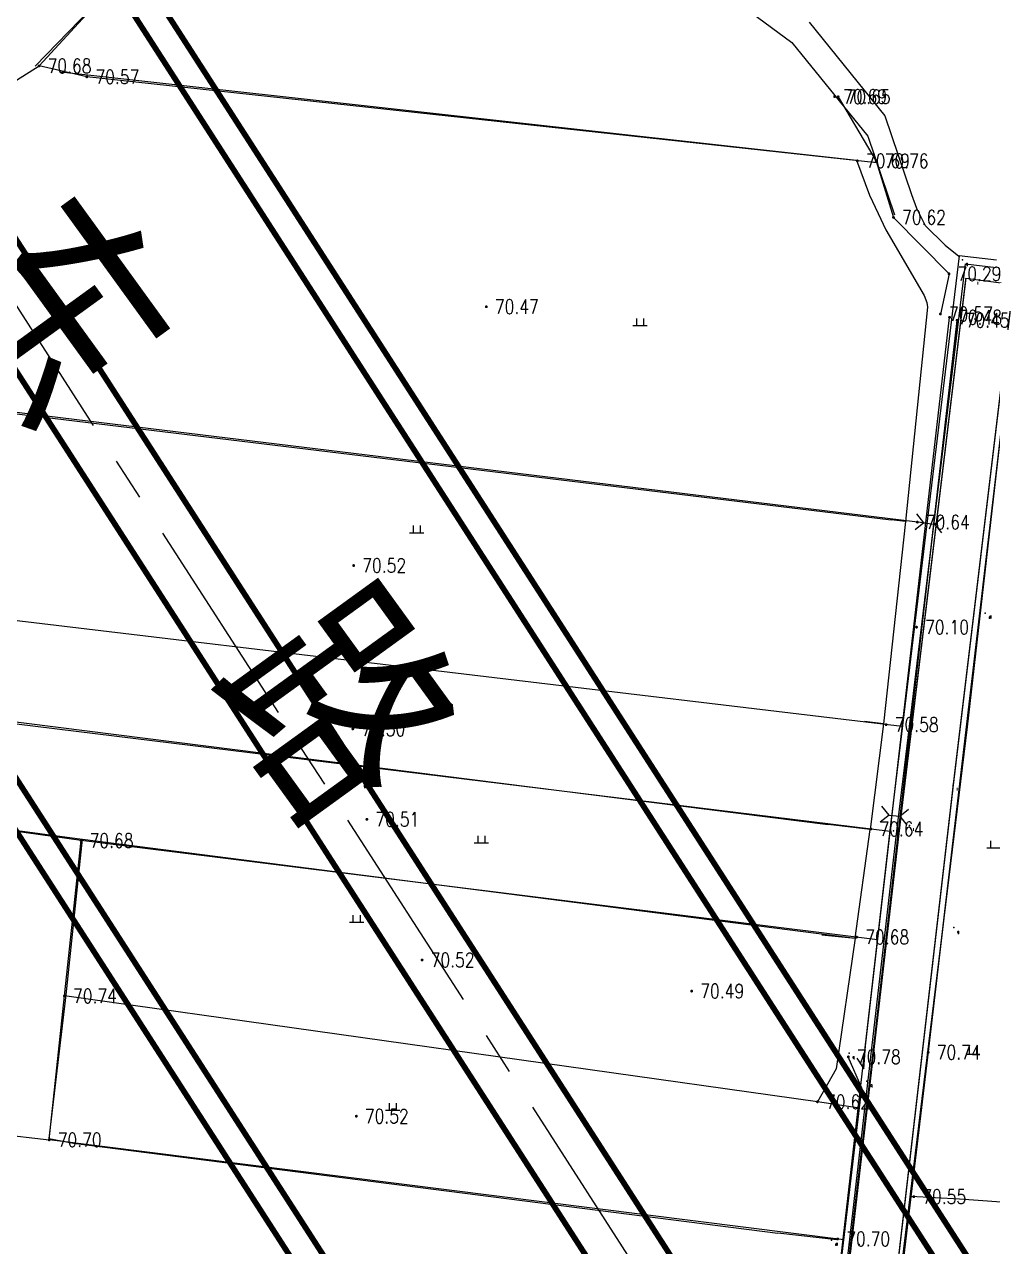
# Model space of a CAD drawing. Extents: x 10519 to 17598, y -625 to 2857.
# Drawn here: x 13645.7 to 13713.7, y 1222.1 to 1308 of the extents above; entities that cross this region are included whole.
import ezdxf
from ezdxf.enums import TextEntityAlignment as Align

# ---------------------------------------------------------------- set-up
doc = ezdxf.new("R2010")
doc.units = 0
doc.header["$MEASUREMENT"] = 0
for name, pattern in [('CENTER', [2, 1.25, -0.25, 0.25, -0.25]), ('CENTERX2', [4, 2.5, -0.5, 0.5, -0.5]), ('X3', [5, 4, -1])]:
    doc.linetypes.add(name, pattern=pattern)
doc.layers.get('0').update_dxf_attribs({"linetype": 'CONTINUOUS'})
for name, color, linetype in [('00000衢化东路中线', 1, 'CENTER'), ('00000道路边线', 2, 'CONTINUOUS'), ('0000原地形', 252, 'CONTINUOUS'), ('000道路名称', 6, 'CONTINUOUS'), ('GCD', 224, 'CONTINUOUS')]:
    doc.layers.add(name, color=color, linetype=linetype)
doc.styles.add('HZ', font='txt8.shx', dxfattribs={"width": 0.8, "bigfont": 'hz.shx'})
doc.styles.get("Standard").update_dxf_attribs({"font": 'txt8.shx', "width": 0.8, "bigfont": 'hz.shx'})
doc.styles.add('黑体', font='SIMHEI.TTF', dxfattribs={"width": 0.8})
doc.linetypes.add('10421', pattern='A,2,[150,AAA.SHX,S=1,R=0,X=0,Y=1],1e-11', length=2)
doc.linetypes.add('10422', pattern='A,2,[150,AAA.SHX,S=1,R=0,X=0,Y=1],2,[177,AAA.SHX,S=1,R=0,X=0,Y=0.8],1e-09', length=4)
doc.linetypes.add('1161', pattern='A,0,[149,AAA.SHX,S=0.1,R=0,X=0,Y=0],-1.6', length=1.6)
doc.linetypes.add('653', pattern='A,2,[158,AAA.SHX,S=1,R=0,X=0,Y=0],2,[150,AAA.SHX,S=2.6,R=0,X=0,Y=2.6],1e-12', length=4)

# ---------------------------------------------------------------- blocks, each defined once
blk = doc.blocks.new('GC200')
at = {"linetype": 'Continuous', "const_width": 0.2, "flags": 128}
blk.add_lwpolyline([(-0.1, 0, 1), (0.1, 0, 1)], format="xyb", close=True, dxfattribs=at)

msp = doc.modelspace()

# ---------------------------------------------------------------- linework, layer by layer
at = {"layer": '00000衢化东路中线', "color": 6, "linetype": 'CENTERX2', "ltscale": 6}
msp.add_line((13741.468, 1138.563), (13403.369, 1663.691), dxfattribs=at)
at = {"layer": '00000道路边线', "const_width": 0.4}
for points in [[(13756.603, 1148.308, -0.065136), (13825.178, 1003.376, 0.065136), (13756.603, 1148.308), (13576.295, 1428.357, -0.410529), (13583.517, 1462.739), (13652.854, 1508.626, -0.224647), (14318.381, 1604.23), (14655.468, 1500.221), (14721.808, 1482.843, -0.010771), (14723.879, 1482.253), (15171.602, 1344.107)], [(13758.284, 1149.39, -0.065136), (13827.082, 1003.99, 0.065136), (13758.284, 1149.39), (13577.99, 1429.419, -0.410529), (13584.057, 1458.299), (13655.061, 1505.291, -0.224647), (14317.202, 1600.407), (14654.432, 1496.355)], [(13702.444, 1203.794, -1), (13698.24, 1201.087, 1), (13702.444, 1203.794), (13561.683, 1422.419, 1), (13557.479, 1419.712), (13698.24, 1201.087)], [(13535.605, 1064.087), (13677.985, 1158.314, 0.410529), (13685.207, 1192.696), (13544.447, 1411.322, 0.417908), (13509.629, 1418.636), (13364.519, 1322.6)], [(13504.296, 1073.345, 0.414214), (13532.012, 1067.704), (13677.727, 1164.14, 0.410529), (13683.505, 1191.645), (13542.745, 1410.271, 0.417908), (13514.891, 1416.122), (13366.444, 1317.879, 0.414214), (13360.804, 1290.163), (13504.296, 1073.345)]]:
    msp.add_lwpolyline(points, format="xyb", dxfattribs=at)
at = {"layer": '0000原地形', "linetype": '10421'}
for p, q in [((13646.414, 1305.06), (13656.125, 1315.088)), ((13646.694, 1305.077), (13652.981, 1311.929)), ((13646.694, 1305.077), (13652.981, 1311.929)), ((13694.746, 1310.307), (13699.6, 1306.722)), ((13699.6, 1306.722), (13704.933, 1300.135)), ((13641.542, 1301.834), (13646.694, 1305.077)), ((13641.542, 1301.834), (13646.694, 1305.077)), ((13702.842, 1302.908), (13705.511, 1298.391)), ((13704.933, 1300.135), (13706.812, 1294.612)), ((13705.511, 1298.391), (13706.732, 1294.429)), ((13706.732, 1294.429), (13710.633, 1290.466))]:
    msp.add_line(p, q, dxfattribs=at)
at = {"layer": '0000原地形', "linetype": 'Continuous'}
for p, q in [((13700.797, 1308.158), (13706.13, 1301.571)), ((13650.053, 1304.308), (13646.694, 1305.077)), ((13650.053, 1304.308), (13646.694, 1305.077)), ((13648.232, 1304.66), (13704.139, 1298.445)), ((13705.552, 1298.256), (13650.053, 1304.308)), ((13705.552, 1298.256), (13650.053, 1304.308)), ((13706.13, 1301.571), (13708.009, 1296.048)), ((13704.139, 1298.445, 70.674), (13705.05, 1295.988, 70.674)), ((13705.05, 1295.988, 70.674), (13705.651, 1294.705, 70.674)), ((13708.009, 1296.048), (13708.346, 1295.087)), ((13705.651, 1294.705, 70.674), (13706.202, 1293.568, 70.674)), ((13708.346, 1295.087), (13708.952, 1293.861)), ((13706.202, 1293.568, 70.674), (13708.882, 1288.952, 70.674)), ((13708.952, 1293.861), (13710.36, 1292.487)), ((13710.36, 1292.487), (13711.327, 1291.715)), ((13710.633, 1290.466), (13710.029, 1287.639)), ((13708.882, 1288.952, 70.674), (13709.073, 1288.449, 70.674)), ((13709.073, 1288.449, 70.674), (13709.119, 1288.122, 70.674)), ((13709.119, 1288.122, 70.674), (13707.573, 1273.058, 70.674)), ((13704.758, 1236.215, 70.731), (13710.671, 1287.405, 70.731)), ((13634.525, 1281.919), (13706.564, 1273.174)), ((13709, 1272.943), (13637.5, 1281.64)), ((13709, 1272.943), (13637.5, 1281.64)), ((13707.573, 1273.058, 70.674), (13706.031, 1258.836, 70.674)), ((13707.573, 1273.058, 70.578), (13706.564, 1273.174, 70.578)), ((13708.875, 1272.961), (13708.249, 1272.463)), ((13708.875, 1272.961), (13708.377, 1273.587)), ((13709.609, 1272.878), (13710.234, 1273.376)), ((13709.609, 1272.878), (13710.107, 1272.252)), ((13707.349, 1258.648), (13639.255, 1266.779)), ((13707.349, 1258.648), (13639.255, 1266.779)), ((13624.409, 1261.592), (13702.131, 1251.756)), ((13706.498, 1251.281), (13626.431, 1261.102)), ((13706.498, 1251.281), (13626.431, 1261.102)), ((13706.031, 1258.836, 70.674), (13704.704, 1259.009, 70.674)), ((13706.031, 1258.836), (13705.092, 1251.418)), ((13649.645, 1250.635), (13622.223, 1254.478)), ((13649.645, 1250.635), (13622.223, 1254.478)), ((13630.034, 1253.319), (13649.73, 1250.738)), ((13706.417, 1252.429), (13705.794, 1251.928)), ((13706.417, 1252.429), (13705.915, 1253.053)), ((13707.173, 1252.348), (13707.796, 1252.85)), ((13707.173, 1252.348), (13707.675, 1251.725)), ((13705.092, 1251.418), (13702.131, 1251.756)), ((13648.477, 1239.717), (13649.645, 1250.635)), ((13648.477, 1239.717), (13649.645, 1250.635)), ((13649.73, 1250.738), (13648.564, 1239.802)), ((13705.619, 1243.667), (13649.645, 1250.635)), ((13705.619, 1243.667), (13649.645, 1250.635)), ((13649.751, 1250.738), (13704.039, 1243.776)), ((13704.039, 1243.776), (13705.092, 1251.418)), ((13701.695, 1244.008), (13704.039, 1243.776)), ((13704.039, 1243.776), (13702.71, 1234.589)), ((13648.564, 1239.802), (13647.39, 1229.707)), ((13647.404, 1229.599), (13648.477, 1239.717)), ((13647.404, 1229.599), (13648.477, 1239.717)), ((13701.391, 1232.274, 70.706), (13648.477, 1239.717, 70.706)), ((13701.391, 1232.274, 70.706), (13648.477, 1239.717, 70.706)), ((13704.643, 1234.582, 70.731), (13704.758, 1236.215, 70.731)), ((13704.515, 1233.241, 71.089), (13703.558, 1235.432, 71.089)), ((13704.154, 1235.334, 70.731), (13704.643, 1234.582, 70.731)), ((13702.71, 1234.589), (13701.391, 1232.274)), ((13619.773, 1232.808), (13647.404, 1229.599)), ((13619.773, 1232.808), (13647.404, 1229.599)), ((13700.991, 1203.618, 71.089), (13704.515, 1233.241, 71.089)), ((13704.346, 1231.824, 70.706), (13701.391, 1232.274, 70.706)), ((13704.346, 1231.824, 70.706), (13701.391, 1232.274, 70.706)), ((13647.39, 1229.707), (13649.104, 1229.362)), ((13703.247, 1222.584, 70.699), (13647.404, 1229.599, 70.699)), ((13703.247, 1222.584, 70.699), (13647.404, 1229.599, 70.699)), ((13649.104, 1229.362), (13698.611, 1223.045)), ((13711.38, 1225.425, 70.724), (13707.962, 1225.62, 70.724)), ((13711.38, 1225.425, 70.724), (13707.962, 1225.62, 70.724)), ((13735.659, 1223.767, 70.724), (13711.38, 1225.425, 70.724)), ((13735.659, 1223.767, 70.724), (13711.38, 1225.425, 70.724)), ((13702.74, 1222.57, 70.729), (13698.605, 1223.046, 70.729))]:
    msp.add_line(p, q, dxfattribs=at)
at = {"layer": '0000原地形', "linetype": '10422'}
for p, q in [((13711.357, 1291.733), (13706.482, 1251.343)), ((13706.978, 1251.285), (13711.793, 1291.177)), ((13713.965, 1291.418), (13711.357, 1291.733)), ((13711.793, 1291.177), (13713.943, 1290.916)), ((13706.482, 1251.343), (13699.04, 1186.978)), ((13699.536, 1186.918), (13706.978, 1251.285))]:
    msp.add_line(p, q, dxfattribs=at)
at = {"layer": '0000原地形', "linetype": '1161'}
msp.add_line((13711.822, 1290.16), (13715.154, 1289.706), dxfattribs=at)
at = {"layer": '0000原地形'}
for p, q in [((13688.426, 1286.831), (13689.426, 1286.831)), ((13688.426, 1286.831), (13689.426, 1286.831)), ((13688.676, 1287.331), (13688.676, 1286.831)), ((13688.676, 1287.331), (13688.676, 1286.831)), ((13689.176, 1287.331), (13689.176, 1286.831)), ((13689.176, 1287.331), (13689.176, 1286.831)), ((13672.726, 1272.271), (13673.726, 1272.271)), ((13672.726, 1272.271), (13673.726, 1272.271)), ((13672.976, 1272.771), (13672.976, 1272.271)), ((13672.976, 1272.771), (13672.976, 1272.271)), ((13673.476, 1272.771), (13673.476, 1272.271)), ((13673.476, 1272.771), (13673.476, 1272.271)), ((13674.125, 1259.455), (13675.125, 1259.455)), ((13674.125, 1259.455), (13675.125, 1259.455)), ((13674.375, 1259.955), (13674.375, 1259.455)), ((13674.375, 1259.955), (13674.375, 1259.455)), ((13674.875, 1259.955), (13674.875, 1259.455)), ((13674.875, 1259.955), (13674.875, 1259.455)), ((13677.528, 1250.977), (13677.528, 1250.477)), ((13677.528, 1250.977), (13677.528, 1250.477)), ((13678.028, 1250.977), (13678.028, 1250.477)), ((13678.028, 1250.977), (13678.028, 1250.477)), ((13713.548, 1250.617), (13713.548, 1250.117)), ((13677.278, 1250.477), (13678.278, 1250.477)), ((13677.278, 1250.477), (13678.278, 1250.477)), ((13713.298, 1250.117), (13714.298, 1250.117)), ((13668.503, 1244.898), (13669.503, 1244.898)), ((13668.503, 1244.898), (13669.503, 1244.898)), ((13668.753, 1245.398), (13668.753, 1244.898)), ((13668.753, 1245.398), (13668.753, 1244.898)), ((13669.253, 1245.398), (13669.253, 1244.898)), ((13669.253, 1245.398), (13669.253, 1244.898)), ((13712.061, 1236.114), (13712.061, 1235.614)), ((13712.561, 1236.114), (13712.561, 1235.614)), ((13711.811, 1235.614), (13712.811, 1235.614)), ((13671.035, 1231.686), (13672.035, 1231.686)), ((13671.035, 1231.686), (13672.035, 1231.686)), ((13671.285, 1232.186), (13671.285, 1231.686)), ((13671.285, 1232.186), (13671.285, 1231.686)), ((13671.785, 1232.186), (13671.785, 1231.686)), ((13671.785, 1232.186), (13671.785, 1231.686))]:
    msp.add_line(p, q, dxfattribs=at)
at = {"layer": '0000原地形', "linetype": 'X3', "const_width": 0.1, "flags": 128}
msp.add_lwpolyline([(13685.298, 1064.959), (13686.529, 1075.636), (13693.107, 1133.34), (13699.813, 1188.005), (13699.813, 1188.005), (13703.839, 1222.824), (13707.239, 1252.194), (13711.822, 1290.16)], dxfattribs=at)
at = {"layer": '0000原地形', "linetype": '653', "ltscale": 0.2, "flags": 128}
msp.add_lwpolyline([(13715.558, 1290.64), (13711.9, 1258.631), (13699.894, 1160.088)], dxfattribs=at)
at = {"layer": '0000原地形', "linetype": 'Continuous', "const_width": 0.1, "flags": 128}
for points in [[(13715.154, 1289.706), (13710.932, 1254.522), (13710.932, 1254.522), (13706.766, 1218.551), (13703.127, 1188.142), (13696.528, 1134.807), (13691.471, 1091.505), (13687.968, 1061.26)], [(13711.202, 1287.204), (13705.331, 1236.067), (13701.525, 1203.517), (13696.398, 1161.7), (13691.246, 1118.28), (13689.307, 1100.871)], [(13715.155, 1286.752), (13709.172, 1235.759), (13705.309, 1203.39), (13700.022, 1161.168), (13694.837, 1118.075), (13692.682, 1099.847)]]:
    msp.add_lwpolyline(points, dxfattribs=at)
at = {"layer": '0000原地形', "linetype": 'Continuous', "flags": 128}
for points in [[(13708.875, 1272.961), (13709.609, 1272.878)], [(13706.417, 1252.429), (13707.173, 1252.348)]]:
    msp.add_lwpolyline(points, dxfattribs=at)
at = {"layer": '0000原地形', "linetype": 'Continuous'}
for p in [(13711.575, 1291.455, 69.707), (13712.379, 1290.084, 70.406), (13713.172, 1266.617, 70.284), (13710.932, 1254.522, 70.738), (13707.863, 1251.686, 70.747), (13706.73, 1251.314, 70.065), (13710.964, 1244.518, 70.451), (13703.609, 1235.701, 70.234), (13704.864, 1233.727, 70.338), (13702.374, 1222.543, 70.635), (13704.313, 1222.24, 70.829)]:
    msp.add_point(p, dxfattribs=at)

# ---------------------------------------------------------------- block references
at = {"layer": 'GCD', "linetype": 'Continuous'}
ref = msp.add_blockref('GC200', (13646.694, 1305.077, 70.68), dxfattribs=dict(at, xscale=0.5, yscale=0.5, zscale=0.5))
ref.add_attrib('height', '70.68', dxfattribs={"linetype": 'Continuous', "height": 1, "style": 'HZ', "width": 0.8}).set_placement((13647.294, 1305.077, 70.68), align=Align.MIDDLE_LEFT)
ref = msp.add_blockref('GC200', (13646.694, 1305.077, 70.68), dxfattribs=dict(at, xscale=0.5, yscale=0.5, zscale=0.5))
ref.add_attrib('height', '70.68', dxfattribs={"linetype": 'Continuous', "height": 1, "style": 'HZ', "width": 0.8}).set_placement((13647.294, 1305.077, 70.68), align=Align.MIDDLE_LEFT)
ref = msp.add_blockref('GC200', (13650.053, 1304.308, 70.57), dxfattribs=dict(at, xscale=0.5, yscale=0.5, zscale=0.5))
ref.add_attrib('height', '70.57', dxfattribs={"linetype": 'Continuous', "height": 1, "style": 'HZ', "width": 0.8}).set_placement((13650.653, 1304.308, 70.57), align=Align.MIDDLE_LEFT)
ref = msp.add_blockref('GC200', (13650.053, 1304.308, 70.57), dxfattribs=dict(at, xscale=0.5, yscale=0.5, zscale=0.5))
ref.add_attrib('height', '70.57', dxfattribs={"linetype": 'Continuous', "height": 1, "style": 'HZ', "width": 0.8}).set_placement((13650.653, 1304.308, 70.57), align=Align.MIDDLE_LEFT)
ref = msp.add_blockref('GC200', (13702.595, 1302.919, 70.692), dxfattribs=dict(at, xscale=0.5, yscale=0.5, zscale=0.5))
ref.add_attrib('height', '70.69', dxfattribs={"linetype": 'Continuous', "height": 1, "style": 'HZ', "width": 0.8}).set_placement((13703.195, 1302.919, 70.692), align=Align.MIDDLE_LEFT)
ref = msp.add_blockref('GC200', (13702.595, 1302.919, 70.692), dxfattribs=dict(at, xscale=0.5, yscale=0.5, zscale=0.5))
ref.add_attrib('height', '70.69', dxfattribs={"linetype": 'Continuous', "height": 1, "style": 'HZ', "width": 0.8}).set_placement((13703.195, 1302.919, 70.692), align=Align.MIDDLE_LEFT)
ref = msp.add_blockref('GC200', (13702.842, 1302.908, 70.654), dxfattribs=dict(at, xscale=0.5, yscale=0.5, zscale=0.5))
ref.add_attrib('height', '70.65', dxfattribs={"linetype": 'Continuous', "height": 1, "style": 'HZ', "width": 0.8}).set_placement((13703.442, 1302.908, 70.654), align=Align.MIDDLE_LEFT)
ref = msp.add_blockref('GC200', (13702.842, 1302.908, 70.654), dxfattribs=dict(at, xscale=0.5, yscale=0.5, zscale=0.5))
ref.add_attrib('height', '70.65', dxfattribs={"linetype": 'Continuous', "height": 1, "style": 'HZ', "width": 0.8}).set_placement((13703.442, 1302.908, 70.654), align=Align.MIDDLE_LEFT)
ref = msp.add_blockref('GC200', (13704.199, 1298.404, 70.692), dxfattribs=dict(at, xscale=0.5, yscale=0.5, zscale=0.5))
ref.add_attrib('height', '70.69', dxfattribs={"linetype": 'Continuous', "height": 1, "style": 'HZ', "width": 0.8}).set_placement((13704.799, 1298.404, 70.692), align=Align.MIDDLE_LEFT)
ref = msp.add_blockref('GC200', (13704.199, 1298.404, 70.692), dxfattribs=dict(at, xscale=0.5, yscale=0.5, zscale=0.5))
ref.add_attrib('height', '70.69', dxfattribs={"linetype": 'Continuous', "height": 1, "style": 'HZ', "width": 0.8}).set_placement((13704.799, 1298.404, 70.692), align=Align.MIDDLE_LEFT)
ref = msp.add_blockref('GC200', (13705.511, 1298.391, 70.761), dxfattribs=dict(at, xscale=0.5, yscale=0.5, zscale=0.5))
ref.add_attrib('height', '70.76', dxfattribs={"linetype": 'Continuous', "height": 1, "style": 'HZ', "width": 0.8}).set_placement((13706.111, 1298.391, 70.761), align=Align.MIDDLE_LEFT)
ref = msp.add_blockref('GC200', (13705.511, 1298.391, 70.761), dxfattribs=dict(at, xscale=0.5, yscale=0.5, zscale=0.5))
ref.add_attrib('height', '70.76', dxfattribs={"linetype": 'Continuous', "height": 1, "style": 'HZ', "width": 0.8}).set_placement((13706.111, 1298.391, 70.761), align=Align.MIDDLE_LEFT)
ref = msp.add_blockref('GC200', (13706.732, 1294.429, 70.616), dxfattribs=dict(at, xscale=0.5, yscale=0.5, zscale=0.5))
ref.add_attrib('height', '70.62', dxfattribs={"linetype": 'Continuous', "height": 1, "style": 'HZ', "width": 0.8}).set_placement((13707.332, 1294.429, 70.616), align=Align.MIDDLE_LEFT)
ref = msp.add_blockref('GC200', (13706.732, 1294.429, 70.616), dxfattribs=dict(at, xscale=0.5, yscale=0.5, zscale=0.5))
ref.add_attrib('height', '70.62', dxfattribs={"linetype": 'Continuous', "height": 1, "style": 'HZ', "width": 0.8}).set_placement((13707.332, 1294.429, 70.616), align=Align.MIDDLE_LEFT)
ref = msp.add_blockref('GC200', (13710.633, 1290.466, 70.294), dxfattribs=dict(at, xscale=0.5, yscale=0.5, zscale=0.5))
ref.add_attrib('height', '70.29', dxfattribs={"linetype": 'Continuous', "height": 1, "style": 'HZ', "width": 0.8}).set_placement((13711.233, 1290.466, 70.294), align=Align.MIDDLE_LEFT)
ref = msp.add_blockref('GC200', (13710.633, 1290.466, 70.294), dxfattribs=dict(at, xscale=0.5, yscale=0.5, zscale=0.5))
ref.add_attrib('height', '70.29', dxfattribs={"linetype": 'Continuous', "height": 1, "style": 'HZ', "width": 0.8}).set_placement((13711.233, 1290.466, 70.294), align=Align.MIDDLE_LEFT)
ref = msp.add_blockref('GC200', (13678.122, 1288.153), dxfattribs=dict(at, xscale=0.5, yscale=0.5, zscale=0.5))
ref.add_attrib('height', '70.47', dxfattribs={"linetype": 'Continuous', "height": 1, "style": 'HZ', "width": 0.8}).set_placement((13678.722, 1288.153), align=Align.MIDDLE_LEFT)
ref = msp.add_blockref('GC200', (13678.122, 1288.153), dxfattribs=dict(at, xscale=0.5, yscale=0.5, zscale=0.5))
ref.add_attrib('height', '70.47', dxfattribs={"linetype": 'Continuous', "height": 1, "style": 'HZ', "width": 0.8}).set_placement((13678.722, 1288.153), align=Align.MIDDLE_LEFT)
ref = msp.add_blockref('GC200', (13710.029, 1287.639, 70.57), dxfattribs=dict(at, xscale=0.5, yscale=0.5, zscale=0.5))
ref.add_attrib('height', '70.57', dxfattribs={"linetype": 'Continuous', "height": 1, "style": 'HZ', "width": 0.8}).set_placement((13710.629, 1287.639, 70.57), align=Align.MIDDLE_LEFT)
ref = msp.add_blockref('GC200', (13710.029, 1287.639, 70.57), dxfattribs=dict(at, xscale=0.5, yscale=0.5, zscale=0.5))
ref.add_attrib('height', '70.57', dxfattribs={"linetype": 'Continuous', "height": 1, "style": 'HZ', "width": 0.8}).set_placement((13710.629, 1287.639, 70.57), align=Align.MIDDLE_LEFT)
ref = msp.add_blockref('GC200', (13710.671, 1287.405, 70.476), dxfattribs=dict(at, xscale=0.5, yscale=0.5, zscale=0.5))
ref.add_attrib('height', '70.48', dxfattribs={"linetype": 'Continuous', "height": 1, "style": 'HZ', "width": 0.8}).set_placement((13711.271, 1287.405, 70.476), align=Align.MIDDLE_LEFT)
ref = msp.add_blockref('GC200', (13710.671, 1287.405, 70.476), dxfattribs=dict(at, xscale=0.5, yscale=0.5, zscale=0.5))
ref.add_attrib('height', '70.48', dxfattribs={"linetype": 'Continuous', "height": 1, "style": 'HZ', "width": 0.8}).set_placement((13711.271, 1287.405, 70.476), align=Align.MIDDLE_LEFT)
ref = msp.add_blockref('GC200', (13711.202, 1287.204, 70.453), dxfattribs=dict(at, xscale=0.5, yscale=0.5, zscale=0.5))
ref.add_attrib('height', '70.45', dxfattribs={"linetype": 'Continuous', "height": 1, "style": 'HZ', "width": 0.8}).set_placement((13711.802, 1287.204, 70.453), align=Align.MIDDLE_LEFT)
ref = msp.add_blockref('GC200', (13711.202, 1287.204, 70.453), dxfattribs=dict(at, xscale=0.5, yscale=0.5, zscale=0.5))
ref.add_attrib('height', '70.45', dxfattribs={"linetype": 'Continuous', "height": 1, "style": 'HZ', "width": 0.8}).set_placement((13711.802, 1287.204, 70.453), align=Align.MIDDLE_LEFT)
ref = msp.add_blockref('GC200', (13708.405, 1273.015, 70.642), dxfattribs=dict(at, xscale=0.5, yscale=0.5, zscale=0.5))
ref.add_attrib('height', '70.64', dxfattribs={"linetype": 'Continuous', "height": 1, "style": 'HZ', "width": 0.8}).set_placement((13709.005, 1273.015, 70.642), align=Align.MIDDLE_LEFT)
ref = msp.add_blockref('GC200', (13708.405, 1273.015, 70.642), dxfattribs=dict(at, xscale=0.5, yscale=0.5, zscale=0.5))
ref.add_attrib('height', '70.64', dxfattribs={"linetype": 'Continuous', "height": 1, "style": 'HZ', "width": 0.8}).set_placement((13709.005, 1273.015, 70.642), align=Align.MIDDLE_LEFT)
ref = msp.add_blockref('GC200', (13668.802, 1269.964, 70.521), dxfattribs=dict(at, xscale=0.5, yscale=0.5, zscale=0.5))
ref.add_attrib('height', '70.52', dxfattribs={"linetype": 'Continuous', "height": 1, "style": 'HZ', "width": 0.8}).set_placement((13669.402, 1269.964, 70.521), align=Align.MIDDLE_LEFT)
ref = msp.add_blockref('GC200', (13668.802, 1269.964, 70.521), dxfattribs=dict(at, xscale=0.5, yscale=0.5, zscale=0.5))
ref.add_attrib('height', '70.52', dxfattribs={"linetype": 'Continuous', "height": 1, "style": 'HZ', "width": 0.8}).set_placement((13669.402, 1269.964, 70.521), align=Align.MIDDLE_LEFT)
ref = msp.add_blockref('GC200', (13708.352, 1265.633, 70.102), dxfattribs=dict(at, xscale=0.5, yscale=0.5, zscale=0.5))
ref.add_attrib('height', '70.10', dxfattribs={"linetype": 'Continuous', "height": 1, "style": 'HZ', "width": 0.8}).set_placement((13708.952, 1265.633, 70.102), align=Align.MIDDLE_LEFT)
ref = msp.add_blockref('GC200', (13708.352, 1265.633, 70.102), dxfattribs=dict(at, xscale=0.5, yscale=0.5, zscale=0.5))
ref.add_attrib('height', '70.10', dxfattribs={"linetype": 'Continuous', "height": 1, "style": 'HZ', "width": 0.8}).set_placement((13708.952, 1265.633, 70.102), align=Align.MIDDLE_LEFT)
ref = msp.add_blockref('GC200', (13706.218, 1258.783, 70.581), dxfattribs=dict(at, xscale=0.5, yscale=0.5, zscale=0.5))
ref.add_attrib('height', '70.58', dxfattribs={"linetype": 'Continuous', "height": 1, "style": 'HZ', "width": 0.8}).set_placement((13706.818, 1258.783, 70.581), align=Align.MIDDLE_LEFT)
ref = msp.add_blockref('GC200', (13706.218, 1258.783, 70.581), dxfattribs=dict(at, xscale=0.5, yscale=0.5, zscale=0.5))
ref.add_attrib('height', '70.58', dxfattribs={"linetype": 'Continuous', "height": 1, "style": 'HZ', "width": 0.8}).set_placement((13706.818, 1258.783, 70.581), align=Align.MIDDLE_LEFT)
ref = msp.add_blockref('GC200', (13668.74, 1258.483), dxfattribs=dict(at, xscale=0.5, yscale=0.5, zscale=0.5))
ref.add_attrib('height', '70.50', dxfattribs={"linetype": 'Continuous', "height": 1, "style": 'HZ', "width": 0.8}).set_placement((13669.34, 1258.483), align=Align.MIDDLE_LEFT)
ref = msp.add_blockref('GC200', (13668.74, 1258.483), dxfattribs=dict(at, xscale=0.5, yscale=0.5, zscale=0.5))
ref.add_attrib('height', '70.50', dxfattribs={"linetype": 'Continuous', "height": 1, "style": 'HZ', "width": 0.8}).set_placement((13669.34, 1258.483), align=Align.MIDDLE_LEFT)
ref = msp.add_blockref('GC200', (13669.73, 1252.128), dxfattribs=dict(at, xscale=0.5, yscale=0.5, zscale=0.5))
ref.add_attrib('height', '70.51', dxfattribs={"linetype": 'Continuous', "height": 1, "style": 'HZ', "width": 0.8}).set_placement((13670.33, 1252.128), align=Align.MIDDLE_LEFT)
ref = msp.add_blockref('GC200', (13669.73, 1252.128), dxfattribs=dict(at, xscale=0.5, yscale=0.5, zscale=0.5))
ref.add_attrib('height', '70.51', dxfattribs={"linetype": 'Continuous', "height": 1, "style": 'HZ', "width": 0.8}).set_placement((13670.33, 1252.128), align=Align.MIDDLE_LEFT)
ref = msp.add_blockref('GC200', (13705.145, 1251.447, 70.64), dxfattribs=dict(at, xscale=0.5, yscale=0.5, zscale=0.5))
ref.add_attrib('height', '70.64', dxfattribs={"linetype": 'Continuous', "height": 1, "style": 'HZ', "width": 0.8}).set_placement((13705.745, 1251.447, 70.64), align=Align.MIDDLE_LEFT)
ref = msp.add_blockref('GC200', (13705.145, 1251.447, 70.64), dxfattribs=dict(at, xscale=0.5, yscale=0.5, zscale=0.5))
ref.add_attrib('height', '70.64', dxfattribs={"linetype": 'Continuous', "height": 1, "style": 'HZ', "width": 0.8}).set_placement((13705.745, 1251.447, 70.64), align=Align.MIDDLE_LEFT)
ref = msp.add_blockref('GC200', (13649.645, 1250.635, 70.677), dxfattribs=dict(at, xscale=0.5, yscale=0.5, zscale=0.5))
ref.add_attrib('height', '70.68', dxfattribs={"linetype": 'Continuous', "height": 1, "style": 'HZ', "width": 0.8}).set_placement((13650.245, 1250.635, 70.677), align=Align.MIDDLE_LEFT)
ref = msp.add_blockref('GC200', (13649.645, 1250.635, 70.677), dxfattribs=dict(at, xscale=0.5, yscale=0.5, zscale=0.5))
ref.add_attrib('height', '70.68', dxfattribs={"linetype": 'Continuous', "height": 1, "style": 'HZ', "width": 0.8}).set_placement((13650.245, 1250.635, 70.677), align=Align.MIDDLE_LEFT)
ref = msp.add_blockref('GC200', (13704.147, 1243.85, 70.682), dxfattribs=dict(at, xscale=0.5, yscale=0.5, zscale=0.5))
ref.add_attrib('height', '70.68', dxfattribs={"linetype": 'Continuous', "height": 1, "style": 'HZ', "width": 0.8}).set_placement((13704.747, 1243.85, 70.682), align=Align.MIDDLE_LEFT)
ref = msp.add_blockref('GC200', (13704.147, 1243.85, 70.682), dxfattribs=dict(at, xscale=0.5, yscale=0.5, zscale=0.5))
ref.add_attrib('height', '70.68', dxfattribs={"linetype": 'Continuous', "height": 1, "style": 'HZ', "width": 0.8}).set_placement((13704.747, 1243.85, 70.682), align=Align.MIDDLE_LEFT)
ref = msp.add_blockref('GC200', (13673.608, 1242.244, 70.518), dxfattribs=dict(at, xscale=0.5, yscale=0.5, zscale=0.5))
ref.add_attrib('height', '70.52', dxfattribs={"linetype": 'Continuous', "height": 1, "style": 'HZ', "width": 0.8}).set_placement((13674.208, 1242.244, 70.518), align=Align.MIDDLE_LEFT)
ref = msp.add_blockref('GC200', (13673.608, 1242.244, 70.518), dxfattribs=dict(at, xscale=0.5, yscale=0.5, zscale=0.5))
ref.add_attrib('height', '70.52', dxfattribs={"linetype": 'Continuous', "height": 1, "style": 'HZ', "width": 0.8}).set_placement((13674.208, 1242.244, 70.518), align=Align.MIDDLE_LEFT)
ref = msp.add_blockref('GC200', (13692.554, 1240.055, 70.493), dxfattribs=dict(at, xscale=0.5, yscale=0.5, zscale=0.5))
ref.add_attrib('height', '70.49', dxfattribs={"linetype": 'Continuous', "height": 1, "style": 'HZ', "width": 0.8}).set_placement((13693.154, 1240.055, 70.493), align=Align.MIDDLE_LEFT)
ref = msp.add_blockref('GC200', (13692.554, 1240.055, 70.493), dxfattribs=dict(at, xscale=0.5, yscale=0.5, zscale=0.5))
ref.add_attrib('height', '70.49', dxfattribs={"linetype": 'Continuous', "height": 1, "style": 'HZ', "width": 0.8}).set_placement((13693.154, 1240.055, 70.493), align=Align.MIDDLE_LEFT)
ref = msp.add_blockref('GC200', (13648.477, 1239.717, 70.741), dxfattribs=dict(at, xscale=0.5, yscale=0.5, zscale=0.5))
ref.add_attrib('height', '70.74', dxfattribs={"linetype": 'Continuous', "height": 1, "style": 'HZ', "width": 0.8}).set_placement((13649.077, 1239.717, 70.741), align=Align.MIDDLE_LEFT)
ref = msp.add_blockref('GC200', (13648.477, 1239.717, 70.741), dxfattribs=dict(at, xscale=0.5, yscale=0.5, zscale=0.5))
ref.add_attrib('height', '70.74', dxfattribs={"linetype": 'Continuous', "height": 1, "style": 'HZ', "width": 0.8}).set_placement((13649.077, 1239.717, 70.741), align=Align.MIDDLE_LEFT)
ref = msp.add_blockref('GC200', (13709.172, 1235.759, 70.742), dxfattribs=dict(at, xscale=0.5, yscale=0.5, zscale=0.5))
ref.add_attrib('height', '70.74', dxfattribs={"linetype": 'Continuous', "height": 1, "style": 'HZ', "width": 0.8}).set_placement((13709.772, 1235.759, 70.742), align=Align.MIDDLE_LEFT)
ref = msp.add_blockref('GC200', (13709.172, 1235.759, 70.742), dxfattribs=dict(at, xscale=0.5, yscale=0.5, zscale=0.5))
ref.add_attrib('height', '70.74', dxfattribs={"linetype": 'Continuous', "height": 1, "style": 'HZ', "width": 0.8}).set_placement((13709.772, 1235.759, 70.742), align=Align.MIDDLE_LEFT)
ref = msp.add_blockref('GC200', (13703.558, 1235.432, 70.777), dxfattribs=dict(at, xscale=0.5, yscale=0.5, zscale=0.5))
ref.add_attrib('height', '70.78', dxfattribs={"linetype": 'Continuous', "height": 1, "style": 'HZ', "width": 0.8}).set_placement((13704.158, 1235.432, 70.777), align=Align.MIDDLE_LEFT)
ref = msp.add_blockref('GC200', (13703.558, 1235.432, 70.777), dxfattribs=dict(at, xscale=0.5, yscale=0.5, zscale=0.5))
ref.add_attrib('height', '70.78', dxfattribs={"linetype": 'Continuous', "height": 1, "style": 'HZ', "width": 0.8}).set_placement((13704.158, 1235.432, 70.777), align=Align.MIDDLE_LEFT)
ref = msp.add_blockref('GC200', (13701.391, 1232.274, 70.622), dxfattribs=dict(at, xscale=0.5, yscale=0.5, zscale=0.5))
ref.add_attrib('height', '70.62', dxfattribs={"linetype": 'Continuous', "height": 1, "style": 'HZ', "width": 0.8}).set_placement((13701.991, 1232.274, 70.622), align=Align.MIDDLE_LEFT)
ref = msp.add_blockref('GC200', (13701.391, 1232.274, 70.622), dxfattribs=dict(at, xscale=0.5, yscale=0.5, zscale=0.5))
ref.add_attrib('height', '70.62', dxfattribs={"linetype": 'Continuous', "height": 1, "style": 'HZ', "width": 0.8}).set_placement((13701.991, 1232.274, 70.622), align=Align.MIDDLE_LEFT)
ref = msp.add_blockref('GC200', (13668.984, 1231.262), dxfattribs=dict(at, xscale=0.5, yscale=0.5, zscale=0.5))
ref.add_attrib('height', '70.52', dxfattribs={"linetype": 'Continuous', "height": 1, "style": 'HZ', "width": 0.8}).set_placement((13669.584, 1231.262), align=Align.MIDDLE_LEFT)
ref = msp.add_blockref('GC200', (13668.984, 1231.262), dxfattribs=dict(at, xscale=0.5, yscale=0.5, zscale=0.5))
ref.add_attrib('height', '70.52', dxfattribs={"linetype": 'Continuous', "height": 1, "style": 'HZ', "width": 0.8}).set_placement((13669.584, 1231.262), align=Align.MIDDLE_LEFT)
ref = msp.add_blockref('GC200', (13647.404, 1229.599, 70.696), dxfattribs=dict(at, xscale=0.5, yscale=0.5, zscale=0.5))
ref.add_attrib('height', '70.70', dxfattribs={"linetype": 'Continuous', "height": 1, "style": 'HZ', "width": 0.8}).set_placement((13648.004, 1229.599, 70.696), align=Align.MIDDLE_LEFT)
ref = msp.add_blockref('GC200', (13647.404, 1229.599, 70.696), dxfattribs=dict(at, xscale=0.5, yscale=0.5, zscale=0.5))
ref.add_attrib('height', '70.70', dxfattribs={"linetype": 'Continuous', "height": 1, "style": 'HZ', "width": 0.8}).set_placement((13648.004, 1229.599, 70.696), align=Align.MIDDLE_LEFT)
ref = msp.add_blockref('GC200', (13708.154, 1225.609, 70.553), dxfattribs=dict(at, xscale=0.5, yscale=0.5, zscale=0.5))
ref.add_attrib('height', '70.55', dxfattribs={"linetype": 'Continuous', "height": 1, "style": 'HZ', "width": 0.8}).set_placement((13708.754, 1225.609, 70.553), align=Align.MIDDLE_LEFT)
ref = msp.add_blockref('GC200', (13708.154, 1225.609, 70.553), dxfattribs=dict(at, xscale=0.5, yscale=0.5, zscale=0.5))
ref.add_attrib('height', '70.55', dxfattribs={"linetype": 'Continuous', "height": 1, "style": 'HZ', "width": 0.8}).set_placement((13708.754, 1225.609, 70.553), align=Align.MIDDLE_LEFT)
ref = msp.add_blockref('GC200', (13702.811, 1222.639, 70.699), dxfattribs=dict(at, xscale=0.5, yscale=0.5, zscale=0.5))
ref.add_attrib('height', '70.70', dxfattribs={"linetype": 'Continuous', "height": 1, "style": 'HZ', "width": 0.8}).set_placement((13703.411, 1222.639, 70.699), align=Align.MIDDLE_LEFT)
ref = msp.add_blockref('GC200', (13702.811, 1222.639, 70.699), dxfattribs=dict(at, xscale=0.5, yscale=0.5, zscale=0.5))
ref.add_attrib('height', '70.70', dxfattribs={"linetype": 'Continuous', "height": 1, "style": 'HZ', "width": 0.8}).set_placement((13703.411, 1222.639, 70.699), align=Align.MIDDLE_LEFT)

# ---------------------------------------------------------------- texts
at = {"layer": '0000原地形', "linetype": 'Continuous', "width": 0.8}
for s, p in [('q', (13711.825, 1291.08, 69.707)), ('l', (13712.629, 1289.709, 70.406)), ('dl', (13713.422, 1266.242, 70.284)), ('l', (13711.182, 1254.147, 70.738)), ('l', (13708.113, 1251.311, 70.747)), ('q', (13706.98, 1250.939, 70.065)), ('g', (13711.214, 1244.143, 70.451)), ('q', (13703.859, 1235.326, 70.234)), ('q', (13705.114, 1233.352, 70.338)), ('dl', (13702.624, 1222.168, 70.635))]:
    msp.add_text(s, height=0.2, dxfattribs=at).set_placement(p)
at = {"layer": '000道路名称', "color": 0, "style": '黑体', "width": 0.8}
msp.add_text('衢   化   东   路', height=12.5, rotation=305.92052, dxfattribs=at).set_placement((13598.862, 1344.833))

doc.saveas('drawing.dxf')
